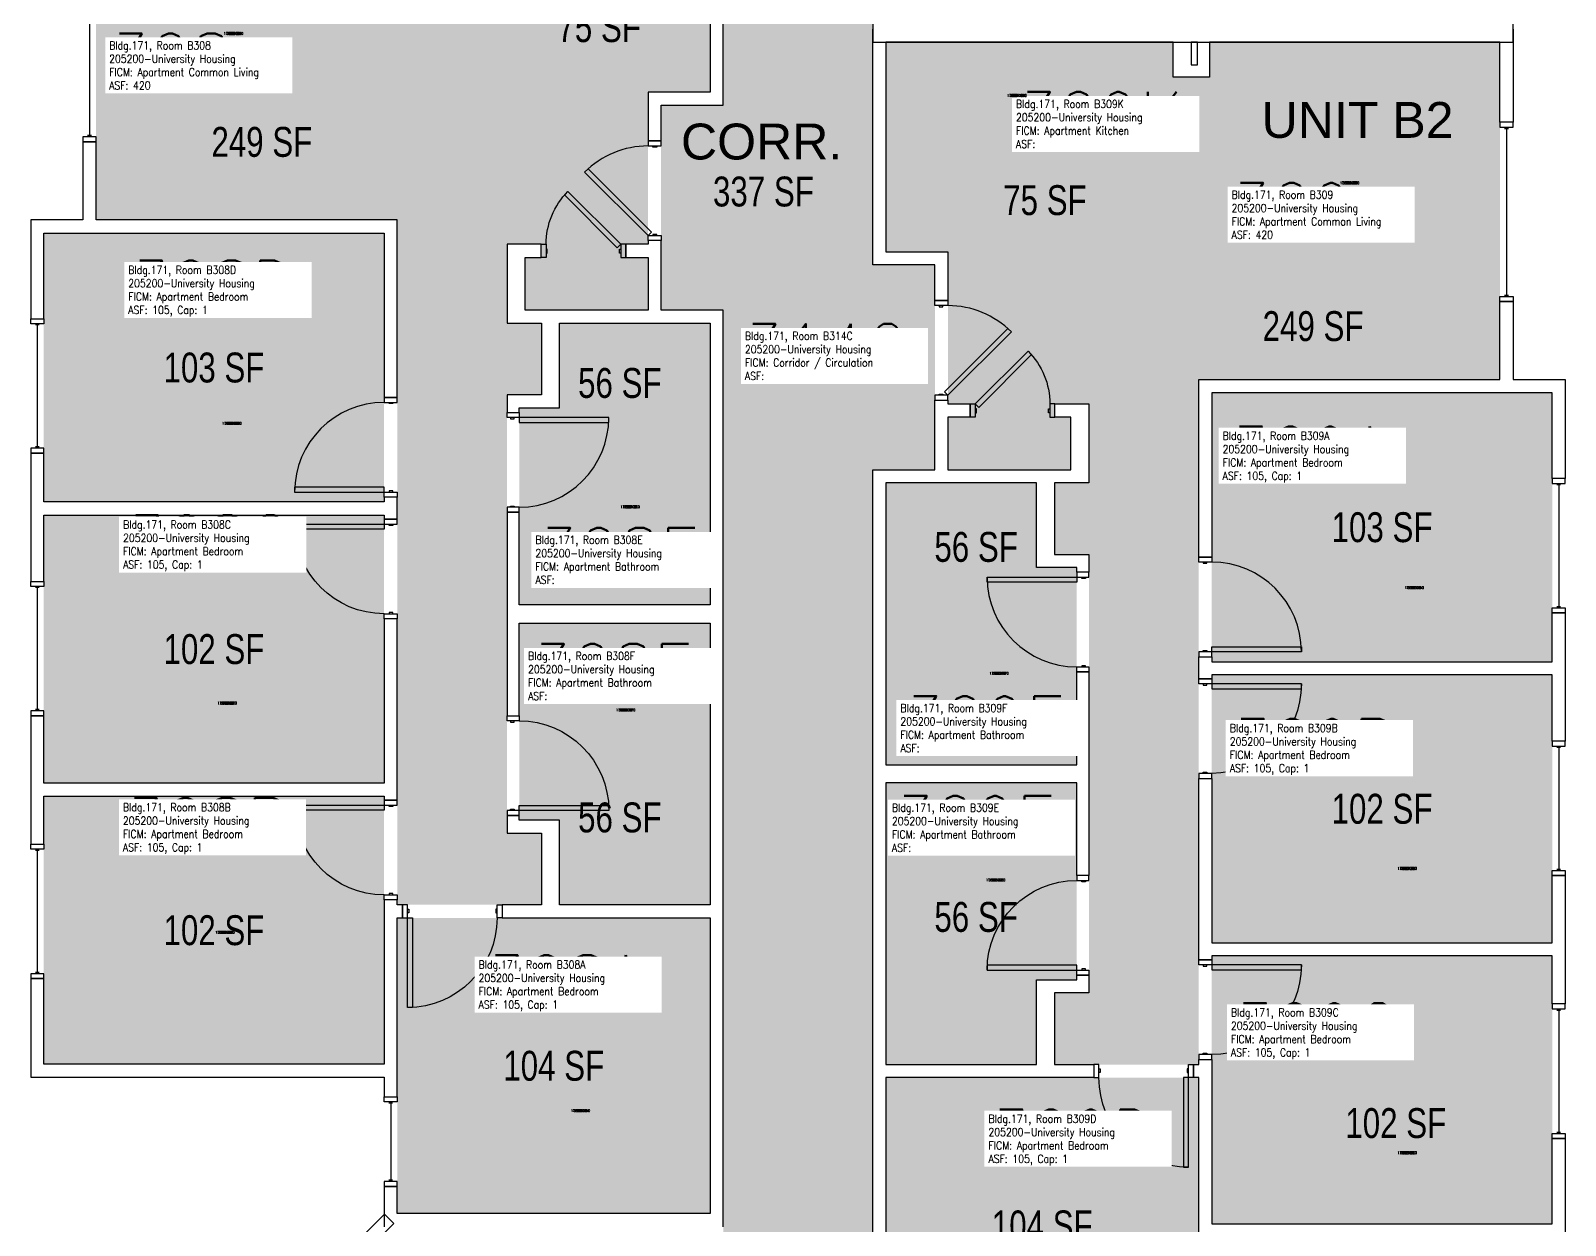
# Model space of a CAD drawing. Header units: inches. Extents: x -98 to 2219, y 102 to 2358.
# Drawn here: x 1596 to 2212, y 1338 to 1817 of the extents above; entities that cross this region are included whole.
import ezdxf
from ezdxf.enums import TextEntityAlignment as Align

# ---------------------------------------------------------------- set-up
doc = ezdxf.new("R2010")
doc.units = ezdxf.units.IN
doc.header["$LTSCALE"] = 128
doc.header["$MEASUREMENT"] = 0
for name, color, linetype in [('A-Area-Iden', 1, 'Continuous'), ('A-Door', 2, 'Continuous'), ('A-Glaz', 1, 'Continuous'), ('A-IDEN-RNUM', 7, 'Continuous'), ('A-IDEN-SNUM', 4, 'Continuous'), ('A-IDEN-VNUM', 4, 'Continuous'), ('A-Wall', 5, 'Continuous'), ('AREA-TEXT', 3, 'Continuous'), ('Rooms-Category-Color', 7, 'Continuous'), ('Rooms-College-Color', 7, 'Continuous'), ('Rooms-Department-Color', 7, 'Continuous'), ('Rooms-Division-Color', 7, 'Continuous'), ('Rooms-Information', 7, 'Continuous')]:
    doc.layers.add(name, color=color, linetype=linetype)
doc.styles.add('AREA', font='arial.ttf', dxfattribs={"width": 0.75, "height": 12})
doc.styles.add('ROOMSNUMBER', font='txt.shx', dxfattribs={"height": 0.03})
doc.styles.add('ROOMVNUMBER', font='simplex.shx', dxfattribs={"width": 0.85})
doc.styles.get("Standard").update_dxf_attribs({"font": 'arial.ttf'})

msp = doc.modelspace()

# ---------------------------------------------------------------- hatches: boundary and pattern name
h = msp.add_hatch()
h.set_pattern_fill('ANSI31', color=256, angle=90, style=0)
h.set_pattern_definition([(135, (1222.829, 1277.82816), (-0.088388348, -0.088388348), [])])
h.paths.add_polyline_path([(1806.78, 1609.3), (1806.78, 1668.03), (1815.99, 1668.03), (1815.99, 1609.3)], flags=9)
h = msp.add_hatch()
h.set_pattern_fill('ANSI31', color=256, style=0)
h.set_pattern_definition([(45, (2585.01571, 1213.70845), (0.088388348, -0.088388348), [])])
h.paths.add_polyline_path([(2001.07, 1545.18), (2001.07, 1603.91), (1991.86, 1603.91), (1991.86, 1545.18)], flags=9)
at = {"layer": 'Rooms-Category-Color', "true_color": 0xadadad}
msp.add_hatch(color=253, dxfattribs=at).paths.add_polyline_path([(1933.92, 1907.33), (1873.92, 1907.33), (1873.92, 1787.42), (1848.92, 1787.42), (1848.92, 1705.09), (1873.92, 1705.09), (1873.92, 1171.68), (1958.51, 1171.41), (1933.92, 1196), (1933.92, 1640.97), (1958.92, 1640.97), (1958.92, 1723.3), (1933.92, 1723.3)])
at = {"layer": 'Rooms-Category-Color', "true_color": 0x728ef3}
for points in [[(1738.55, 1876.81), (1738.55, 1792.67), (1843.67, 1792.67), (1843.67, 1731.54), (1834.72, 1731.54), (1834.72, 1726.29), (1843.67, 1726.29), (1843.67, 1705.09), (1794.3, 1705.09), (1794.3, 1726.29), (1800.72, 1726.29), (1800.72, 1731.54), (1787.05, 1731.54), (1787.05, 1699.84), (1800.92, 1699.84), (1800.92, 1671.09), (1787.05, 1671.09), (1787.05, 1495.06), (1800.92, 1495.06), (1800.92, 1466.31), (1742.92, 1466.31), (1742.92, 1741.31), (1621.92, 1741.31), (1621.92, 1876.81)], [(1868.67, 1792.67), (1738.55, 1792.67), (1738.55, 1862.81), (1753.17, 1862.81), (1753.17, 1876.81), (1868.67, 1876.81)], [(1939.17, 1728.55), (2069.3, 1728.55), (2069.3, 1798.69), (2054.67, 1798.69), (2054.67, 1812.69), (1939.17, 1812.69)], [(2069.3, 1812.69), (2069.3, 1728.55), (1964.17, 1728.55), (1964.17, 1667.42), (1973.12, 1667.42), (1973.12, 1662.17), (1964.17, 1662.17), (1964.17, 1640.97), (2013.55, 1640.97), (2013.55, 1662.17), (2007.12, 1662.17), (2007.12, 1667.42), (2020.8, 1667.42), (2020.8, 1635.72), (2006.92, 1635.72), (2006.92, 1606.97), (2020.8, 1606.97), (2020.8, 1430.94), (2006.92, 1430.94), (2006.92, 1402.19), (2064.92, 1402.19), (2064.92, 1677.19), (2185.92, 1677.19), (2185.92, 1812.69)], [(1600.92, 1736.06), (1600.92, 1628.06), (1737.67, 1628.06), (1737.67, 1736.06)], [(1868.67, 1586.7), (1791.92, 1586.7), (1791.92, 1665.84), (1808.17, 1665.84), (1808.17, 1699.84), (1868.67, 1699.84)], [(2206.92, 1671.94), (2206.92, 1563.94), (2070.17, 1563.94), (2070.17, 1671.94)], [(1939.17, 1522.58), (2015.92, 1522.58), (2015.92, 1601.72), (1999.67, 1601.72), (1999.67, 1635.72), (1939.17, 1635.72)], [(1600.92, 1515.18), (1737.67, 1515.18), (1737.67, 1622.81), (1600.92, 1622.81)], [(1868.67, 1466.31), (1808.17, 1466.31), (1808.17, 1500.31), (1791.92, 1500.31), (1791.92, 1579.45), (1868.67, 1579.45)], [(2206.92, 1451.07), (2070.17, 1451.07), (2070.17, 1558.69), (2206.92, 1558.69)], [(1939.17, 1402.19), (1999.67, 1402.19), (1999.67, 1436.19), (2015.92, 1436.19), (2015.92, 1515.33), (1939.17, 1515.33)], [(1737.67, 1402.31), (1600.92, 1402.31), (1600.92, 1509.93), (1737.67, 1509.93)], [(1868.67, 1342.31), (1742.92, 1342.31), (1742.92, 1461.06), (1868.67, 1461.06)], [(2070.17, 1338.19), (2206.92, 1338.19), (2206.92, 1445.82), (2070.17, 1445.82)], [(1939.17, 1278.19), (2064.92, 1278.19), (2064.92, 1396.94), (1939.17, 1396.94)]]:
    msp.add_hatch(color=171, dxfattribs=at).paths.add_polyline_path(points)
at = {"layer": 'Rooms-College-Color', "true_color": 0xadadad}
for points in [[(1933.92, 1907.33), (1873.92, 1907.33), (1873.92, 1787.42), (1848.92, 1787.42), (1848.92, 1705.09), (1873.92, 1705.09), (1873.92, 1171.68), (1958.51, 1171.41), (1933.92, 1196), (1933.92, 1640.97), (1958.92, 1640.97), (1958.92, 1723.3), (1933.92, 1723.3)], [(1738.55, 1876.81), (1738.55, 1792.67), (1843.67, 1792.67), (1843.67, 1731.54), (1834.72, 1731.54), (1834.72, 1726.29), (1843.67, 1726.29), (1843.67, 1705.09), (1794.3, 1705.09), (1794.3, 1726.29), (1800.72, 1726.29), (1800.72, 1731.54), (1787.05, 1731.54), (1787.05, 1699.84), (1800.92, 1699.84), (1800.92, 1671.09), (1787.05, 1671.09), (1787.05, 1495.06), (1800.92, 1495.06), (1800.92, 1466.31), (1742.92, 1466.31), (1742.92, 1741.31), (1621.92, 1741.31), (1621.92, 1876.81)], [(1868.67, 1792.67), (1738.55, 1792.67), (1738.55, 1862.81), (1753.17, 1862.81), (1753.17, 1876.81), (1868.67, 1876.81)], [(1939.17, 1728.55), (2069.3, 1728.55), (2069.3, 1798.69), (2054.67, 1798.69), (2054.67, 1812.69), (1939.17, 1812.69)], [(2069.3, 1812.69), (2069.3, 1728.55), (1964.17, 1728.55), (1964.17, 1667.42), (1973.12, 1667.42), (1973.12, 1662.17), (1964.17, 1662.17), (1964.17, 1640.97), (2013.55, 1640.97), (2013.55, 1662.17), (2007.12, 1662.17), (2007.12, 1667.42), (2020.8, 1667.42), (2020.8, 1635.72), (2006.92, 1635.72), (2006.92, 1606.97), (2020.8, 1606.97), (2020.8, 1430.94), (2006.92, 1430.94), (2006.92, 1402.19), (2064.92, 1402.19), (2064.92, 1677.19), (2185.92, 1677.19), (2185.92, 1812.69)], [(1600.92, 1736.06), (1600.92, 1628.06), (1737.67, 1628.06), (1737.67, 1736.06)], [(1868.67, 1586.7), (1791.92, 1586.7), (1791.92, 1665.84), (1808.17, 1665.84), (1808.17, 1699.84), (1868.67, 1699.84)], [(2206.92, 1671.94), (2206.92, 1563.94), (2070.17, 1563.94), (2070.17, 1671.94)], [(1939.17, 1522.58), (2015.92, 1522.58), (2015.92, 1601.72), (1999.67, 1601.72), (1999.67, 1635.72), (1939.17, 1635.72)], [(1600.92, 1515.18), (1737.67, 1515.18), (1737.67, 1622.81), (1600.92, 1622.81)], [(1868.67, 1466.31), (1808.17, 1466.31), (1808.17, 1500.31), (1791.92, 1500.31), (1791.92, 1579.45), (1868.67, 1579.45)], [(2206.92, 1451.07), (2070.17, 1451.07), (2070.17, 1558.69), (2206.92, 1558.69)], [(1939.17, 1402.19), (1999.67, 1402.19), (1999.67, 1436.19), (2015.92, 1436.19), (2015.92, 1515.33), (1939.17, 1515.33)], [(1737.67, 1402.31), (1600.92, 1402.31), (1600.92, 1509.93), (1737.67, 1509.93)], [(1868.67, 1342.31), (1742.92, 1342.31), (1742.92, 1461.06), (1868.67, 1461.06)], [(2070.17, 1338.19), (2206.92, 1338.19), (2206.92, 1445.82), (2070.17, 1445.82)], [(1939.17, 1278.19), (2064.92, 1278.19), (2064.92, 1396.94), (1939.17, 1396.94)]]:
    msp.add_hatch(color=253, dxfattribs=at).paths.add_polyline_path(points)
at = {"layer": 'Rooms-Department-Color', "true_color": 0xacacac}
msp.add_hatch(color=253, dxfattribs=at).paths.add_polyline_path([(1933.92, 1907.33), (1873.92, 1907.33), (1873.92, 1787.42), (1848.92, 1787.42), (1848.92, 1705.09), (1873.92, 1705.09), (1873.92, 1171.68), (1958.51, 1171.41), (1933.92, 1196), (1933.92, 1640.97), (1958.92, 1640.97), (1958.92, 1723.3), (1933.92, 1723.3)])
at = {"layer": 'Rooms-Department-Color', "true_color": 0x604aed}
for points in [[(1738.55, 1876.81), (1738.55, 1792.67), (1843.67, 1792.67), (1843.67, 1731.54), (1834.72, 1731.54), (1834.72, 1726.29), (1843.67, 1726.29), (1843.67, 1705.09), (1794.3, 1705.09), (1794.3, 1726.29), (1800.72, 1726.29), (1800.72, 1731.54), (1787.05, 1731.54), (1787.05, 1699.84), (1800.92, 1699.84), (1800.92, 1671.09), (1787.05, 1671.09), (1787.05, 1495.06), (1800.92, 1495.06), (1800.92, 1466.31), (1742.92, 1466.31), (1742.92, 1741.31), (1621.92, 1741.31), (1621.92, 1876.81)], [(1868.67, 1792.67), (1738.55, 1792.67), (1738.55, 1862.81), (1753.17, 1862.81), (1753.17, 1876.81), (1868.67, 1876.81)], [(1939.17, 1728.55), (2069.3, 1728.55), (2069.3, 1798.69), (2054.67, 1798.69), (2054.67, 1812.69), (1939.17, 1812.69)], [(2069.3, 1812.69), (2069.3, 1728.55), (1964.17, 1728.55), (1964.17, 1667.42), (1973.12, 1667.42), (1973.12, 1662.17), (1964.17, 1662.17), (1964.17, 1640.97), (2013.55, 1640.97), (2013.55, 1662.17), (2007.12, 1662.17), (2007.12, 1667.42), (2020.8, 1667.42), (2020.8, 1635.72), (2006.92, 1635.72), (2006.92, 1606.97), (2020.8, 1606.97), (2020.8, 1430.94), (2006.92, 1430.94), (2006.92, 1402.19), (2064.92, 1402.19), (2064.92, 1677.19), (2185.92, 1677.19), (2185.92, 1812.69)], [(1600.92, 1736.06), (1600.92, 1628.06), (1737.67, 1628.06), (1737.67, 1736.06)], [(1868.67, 1586.7), (1791.92, 1586.7), (1791.92, 1665.84), (1808.17, 1665.84), (1808.17, 1699.84), (1868.67, 1699.84)], [(2206.92, 1671.94), (2206.92, 1563.94), (2070.17, 1563.94), (2070.17, 1671.94)], [(1939.17, 1522.58), (2015.92, 1522.58), (2015.92, 1601.72), (1999.67, 1601.72), (1999.67, 1635.72), (1939.17, 1635.72)], [(1600.92, 1515.18), (1737.67, 1515.18), (1737.67, 1622.81), (1600.92, 1622.81)], [(1868.67, 1466.31), (1808.17, 1466.31), (1808.17, 1500.31), (1791.92, 1500.31), (1791.92, 1579.45), (1868.67, 1579.45)], [(2206.92, 1451.07), (2070.17, 1451.07), (2070.17, 1558.69), (2206.92, 1558.69)], [(1939.17, 1402.19), (1999.67, 1402.19), (1999.67, 1436.19), (2015.92, 1436.19), (2015.92, 1515.33), (1939.17, 1515.33)], [(1737.67, 1402.31), (1600.92, 1402.31), (1600.92, 1509.93), (1737.67, 1509.93)], [(1868.67, 1342.31), (1742.92, 1342.31), (1742.92, 1461.06), (1868.67, 1461.06)], [(2070.17, 1338.19), (2206.92, 1338.19), (2206.92, 1445.82), (2070.17, 1445.82)], [(1939.17, 1278.19), (2064.92, 1278.19), (2064.92, 1396.94), (1939.17, 1396.94)]]:
    msp.add_hatch(color=173, dxfattribs=at).paths.add_polyline_path(points)
at = {"layer": 'Rooms-Division-Color', "true_color": 0xadadad}
msp.add_hatch(color=253, dxfattribs=at).paths.add_polyline_path([(1933.92, 1907.33), (1873.92, 1907.33), (1873.92, 1787.42), (1848.92, 1787.42), (1848.92, 1705.09), (1873.92, 1705.09), (1873.92, 1171.68), (1958.51, 1171.41), (1933.92, 1196), (1933.92, 1640.97), (1958.92, 1640.97), (1958.92, 1723.3), (1933.92, 1723.3)])
at = {"layer": 'Rooms-Division-Color', "true_color": 0x604aed}
for points in [[(1738.55, 1876.81), (1738.55, 1792.67), (1843.67, 1792.67), (1843.67, 1731.54), (1834.72, 1731.54), (1834.72, 1726.29), (1843.67, 1726.29), (1843.67, 1705.09), (1794.3, 1705.09), (1794.3, 1726.29), (1800.72, 1726.29), (1800.72, 1731.54), (1787.05, 1731.54), (1787.05, 1699.84), (1800.92, 1699.84), (1800.92, 1671.09), (1787.05, 1671.09), (1787.05, 1495.06), (1800.92, 1495.06), (1800.92, 1466.31), (1742.92, 1466.31), (1742.92, 1741.31), (1621.92, 1741.31), (1621.92, 1876.81)], [(1868.67, 1792.67), (1738.55, 1792.67), (1738.55, 1862.81), (1753.17, 1862.81), (1753.17, 1876.81), (1868.67, 1876.81)], [(1939.17, 1728.55), (2069.3, 1728.55), (2069.3, 1798.69), (2054.67, 1798.69), (2054.67, 1812.69), (1939.17, 1812.69)], [(2069.3, 1812.69), (2069.3, 1728.55), (1964.17, 1728.55), (1964.17, 1667.42), (1973.12, 1667.42), (1973.12, 1662.17), (1964.17, 1662.17), (1964.17, 1640.97), (2013.55, 1640.97), (2013.55, 1662.17), (2007.12, 1662.17), (2007.12, 1667.42), (2020.8, 1667.42), (2020.8, 1635.72), (2006.92, 1635.72), (2006.92, 1606.97), (2020.8, 1606.97), (2020.8, 1430.94), (2006.92, 1430.94), (2006.92, 1402.19), (2064.92, 1402.19), (2064.92, 1677.19), (2185.92, 1677.19), (2185.92, 1812.69)], [(1600.92, 1736.06), (1600.92, 1628.06), (1737.67, 1628.06), (1737.67, 1736.06)], [(1868.67, 1586.7), (1791.92, 1586.7), (1791.92, 1665.84), (1808.17, 1665.84), (1808.17, 1699.84), (1868.67, 1699.84)], [(2206.92, 1671.94), (2206.92, 1563.94), (2070.17, 1563.94), (2070.17, 1671.94)], [(1939.17, 1522.58), (2015.92, 1522.58), (2015.92, 1601.72), (1999.67, 1601.72), (1999.67, 1635.72), (1939.17, 1635.72)], [(1600.92, 1515.18), (1737.67, 1515.18), (1737.67, 1622.81), (1600.92, 1622.81)], [(1868.67, 1466.31), (1808.17, 1466.31), (1808.17, 1500.31), (1791.92, 1500.31), (1791.92, 1579.45), (1868.67, 1579.45)], [(2206.92, 1451.07), (2070.17, 1451.07), (2070.17, 1558.69), (2206.92, 1558.69)], [(1939.17, 1402.19), (1999.67, 1402.19), (1999.67, 1436.19), (2015.92, 1436.19), (2015.92, 1515.33), (1939.17, 1515.33)], [(1737.67, 1402.31), (1600.92, 1402.31), (1600.92, 1509.93), (1737.67, 1509.93)], [(1868.67, 1342.31), (1742.92, 1342.31), (1742.92, 1461.06), (1868.67, 1461.06)], [(2070.17, 1338.19), (2206.92, 1338.19), (2206.92, 1445.82), (2070.17, 1445.82)], [(1939.17, 1278.19), (2064.92, 1278.19), (2064.92, 1396.94), (1939.17, 1396.94)]]:
    msp.add_hatch(color=173, dxfattribs=at).paths.add_polyline_path(points)

# ---------------------------------------------------------------- linework, layer by layer
at = {"layer": 'A-Door'}
for points in [[(1848.92, 1771.03), (1848.92, 1773.03), (1843.67, 1773.03), (1843.67, 1771.03)], [(1847.17, 1771.03), (1847.17, 1770.53), (1845.67, 1770.53), (1845.67, 1771.03)], [(1843.67, 1735.03), (1845.09, 1736.44), (1819.63, 1761.9), (1818.22, 1760.48)], [(1832.72, 1731.54), (1831.31, 1730.13), (1810.09, 1751.34), (1811.51, 1752.75)], [(1848.92, 1735.03), (1848.92, 1733.03), (1843.67, 1733.03), (1843.67, 1735.03)], [(1847.17, 1735.03), (1847.17, 1735.53), (1845.67, 1735.53), (1845.67, 1735.03)], [(1802.72, 1726.29), (1800.72, 1726.29), (1800.72, 1731.54), (1802.72, 1731.54)], [(1802.72, 1728.04), (1803.22, 1728.04), (1803.22, 1729.54), (1802.72, 1729.54)], [(1832.72, 1728.04), (1832.22, 1728.04), (1832.22, 1729.54), (1832.72, 1729.54)], [(1832.72, 1726.29), (1834.72, 1726.29), (1834.72, 1731.54), (1832.72, 1731.54)], [(1958.92, 1706.91), (1958.92, 1708.91), (1964.17, 1708.91), (1964.17, 1706.91)], [(1960.67, 1706.91), (1960.67, 1706.41), (1962.17, 1706.41), (1962.17, 1706.91)], [(1964.17, 1670.91), (1962.76, 1672.32), (1988.21, 1697.78), (1989.63, 1696.37)], [(1975.12, 1667.42), (1976.54, 1666.01), (1997.75, 1687.22), (1996.34, 1688.64)], [(1958.92, 1670.91), (1958.92, 1668.91), (1964.17, 1668.91), (1964.17, 1670.91)], [(1960.67, 1670.91), (1960.67, 1671.41), (1962.17, 1671.41), (1962.17, 1670.91)], [(1742.92, 1668.06), (1742.92, 1670.06), (1737.67, 1670.06), (1737.67, 1668.06)], [(1741.17, 1668.06), (1741.17, 1667.56), (1739.67, 1667.56), (1739.67, 1668.06)], [(1975.12, 1662.17), (1973.12, 1662.17), (1973.12, 1667.42), (1975.12, 1667.42)], [(1975.12, 1663.92), (1975.62, 1663.92), (1975.62, 1665.42), (1975.12, 1665.42)], [(2005.12, 1663.92), (2004.62, 1663.92), (2004.62, 1665.42), (2005.12, 1665.42)], [(2005.12, 1662.17), (2007.12, 1662.17), (2007.12, 1667.42), (2005.12, 1667.42)], [(1787.05, 1661.95), (1787.05, 1663.95), (1791.92, 1663.95), (1791.92, 1661.95)], [(1788.42, 1661.95), (1788.42, 1661.45), (1789.92, 1661.45), (1789.92, 1661.95)], [(1791.92, 1661.95), (1791.92, 1659.95), (1827.92, 1659.95), (1827.92, 1661.95)], [(1737.67, 1632.06), (1737.67, 1634.06), (1701.67, 1634.06), (1701.67, 1632.06)], [(1742.92, 1632.06), (1742.92, 1630.06), (1737.67, 1630.06), (1737.67, 1632.06)], [(1741.17, 1632.06), (1741.17, 1632.56), (1739.67, 1632.56), (1739.67, 1632.06)], [(1787.05, 1625.95), (1787.05, 1623.95), (1791.92, 1623.95), (1791.92, 1625.95)], [(1788.42, 1625.95), (1788.42, 1626.45), (1789.92, 1626.45), (1789.92, 1625.95)], [(1737.67, 1619.18), (1737.67, 1617.18), (1701.67, 1617.18), (1701.67, 1619.18)], [(1742.92, 1619.18), (1742.92, 1621.18), (1737.67, 1621.18), (1737.67, 1619.18)], [(1741.17, 1619.18), (1741.17, 1618.68), (1739.67, 1618.68), (1739.67, 1619.18)], [(2064.92, 1603.94), (2064.92, 1605.94), (2070.17, 1605.94), (2070.17, 1603.94)], [(2066.67, 1603.94), (2066.67, 1603.44), (2068.17, 1603.44), (2068.17, 1603.94)], [(2015.92, 1597.83), (2015.92, 1595.83), (1979.92, 1595.83), (1979.92, 1597.83)], [(2020.8, 1597.83), (2020.8, 1599.83), (2015.92, 1599.83), (2015.92, 1597.83)], [(2019.42, 1597.83), (2019.42, 1597.33), (2017.92, 1597.33), (2017.92, 1597.83)], [(1742.92, 1583.18), (1742.92, 1581.18), (1737.67, 1581.18), (1737.67, 1583.18)], [(1741.17, 1583.18), (1741.17, 1583.68), (1739.67, 1583.68), (1739.67, 1583.18)], [(2064.92, 1567.94), (2064.92, 1565.94), (2070.17, 1565.94), (2070.17, 1567.94)], [(2066.67, 1567.94), (2066.67, 1568.44), (2068.17, 1568.44), (2068.17, 1567.94)], [(2070.17, 1567.94), (2070.17, 1569.94), (2106.17, 1569.94), (2106.17, 1567.94)], [(2020.8, 1561.83), (2020.8, 1559.83), (2015.92, 1559.83), (2015.92, 1561.83)], [(2019.42, 1561.83), (2019.42, 1562.33), (2017.92, 1562.33), (2017.92, 1561.83)], [(2064.92, 1555.07), (2064.92, 1557.07), (2070.17, 1557.07), (2070.17, 1555.07)], [(2066.67, 1555.07), (2066.67, 1554.57), (2068.17, 1554.57), (2068.17, 1555.07)], [(2070.17, 1555.07), (2070.17, 1553.07), (2106.17, 1553.07), (2106.17, 1555.07)], [(1787.05, 1540.2), (1787.05, 1542.2), (1791.92, 1542.2), (1791.92, 1540.2)], [(1788.42, 1540.2), (1788.42, 1539.7), (1789.92, 1539.7), (1789.92, 1540.2)], [(2064.92, 1519.07), (2064.92, 1517.07), (2070.17, 1517.07), (2070.17, 1519.07)], [(2066.67, 1519.07), (2066.67, 1519.57), (2068.17, 1519.57), (2068.17, 1519.07)], [(1737.67, 1506.31), (1737.67, 1504.31), (1701.67, 1504.31), (1701.67, 1506.31)], [(1742.92, 1506.31), (1742.92, 1508.31), (1737.67, 1508.31), (1737.67, 1506.31)], [(1741.17, 1506.31), (1741.17, 1505.81), (1739.67, 1505.81), (1739.67, 1506.31)], [(1788.42, 1504.2), (1788.42, 1504.7), (1789.92, 1504.7), (1789.92, 1504.2)], [(1791.92, 1504.2), (1791.92, 1506.2), (1827.92, 1506.2), (1827.92, 1504.2)], [(1787.05, 1504.2), (1787.05, 1502.2), (1791.92, 1502.2), (1791.92, 1504.2)], [(2020.8, 1476.08), (2020.8, 1478.08), (2015.92, 1478.08), (2015.92, 1476.08)], [(2019.42, 1476.08), (2019.42, 1475.58), (2017.92, 1475.58), (2017.92, 1476.08)], [(1742.92, 1470.31), (1742.92, 1468.31), (1737.67, 1468.31), (1737.67, 1470.31)], [(1741.17, 1470.31), (1741.17, 1470.81), (1739.67, 1470.81), (1739.67, 1470.31)], [(1747.05, 1466.31), (1745.05, 1466.31), (1745.05, 1461.06), (1747.05, 1461.06)], [(1747.05, 1464.56), (1747.55, 1464.56), (1747.55, 1463.06), (1747.05, 1463.06)], [(1783.05, 1464.56), (1782.55, 1464.56), (1782.55, 1463.06), (1783.05, 1463.06)], [(1783.05, 1466.31), (1785.05, 1466.31), (1785.05, 1461.06), (1783.05, 1461.06)], [(1747.05, 1461.06), (1749.05, 1461.06), (1749.05, 1425.06), (1747.05, 1425.06)], [(2064.92, 1442.19), (2064.92, 1444.19), (2070.17, 1444.19), (2070.17, 1442.19)], [(2015.92, 1440.08), (2015.92, 1442.08), (1979.92, 1442.08), (1979.92, 1440.08)], [(2020.8, 1440.08), (2020.8, 1438.08), (2015.92, 1438.08), (2015.92, 1440.08)], [(2019.42, 1440.08), (2019.42, 1440.58), (2017.92, 1440.58), (2017.92, 1440.08)], [(2066.67, 1442.19), (2066.67, 1441.69), (2068.17, 1441.69), (2068.17, 1442.19)], [(2070.17, 1442.19), (2070.17, 1440.19), (2106.17, 1440.19), (2106.17, 1442.19)], [(2064.92, 1406.19), (2064.92, 1404.19), (2070.17, 1404.19), (2070.17, 1406.19)], [(2066.67, 1406.19), (2066.67, 1406.69), (2068.17, 1406.69), (2068.17, 1406.19)], [(2024.8, 1402.19), (2022.8, 1402.19), (2022.8, 1396.94), (2024.8, 1396.94)], [(2024.8, 1400.44), (2025.3, 1400.44), (2025.3, 1398.94), (2024.8, 1398.94)], [(2060.8, 1400.44), (2060.3, 1400.44), (2060.3, 1398.94), (2060.8, 1398.94)], [(2060.8, 1402.19), (2062.8, 1402.19), (2062.8, 1396.94), (2060.8, 1396.94)], [(2060.8, 1396.94), (2058.8, 1396.94), (2058.8, 1360.94), (2060.8, 1360.94)]]:
    msp.add_lwpolyline(points, close=True, dxfattribs=at)
for centre, start, end in [((1843.67, 1735.03), 90, 135), ((1964.17, 1670.91), 45, 90), ((1737.67, 1632.06), 90, 180), ((1791.92, 1661.95), 270, 0), ((2070.17, 1567.94), 0, 90), ((2015.92, 1597.83), 180, 270)]:
    msp.add_arc(centre, 36, start, end, dxfattribs=at)
at = {"layer": 'A-Door', "extrusion": (0, 0, -1)}
for centre, radius, start, end in [((-1832.72, 1731.54), 30, 0, 45), ((-1975.12, 1667.42), 30, 135, 180), ((-1737.67, 1619.18), 36, 270, 0), ((-2070.17, 1555.07), 36, 180, 270), ((-1791.92, 1504.2), 36, 90, 180), ((-1737.67, 1506.31), 36, 270, 0), ((-2015.92, 1440.08), 36, 0, 90), ((-1747.05, 1461.06), 36, 180, 270), ((-2070.17, 1442.19), 36, 180, 270), ((-2060.8, 1396.94), 36, 270, 0)]:
    msp.add_arc(centre, radius, start, end, dxfattribs=at)
at = {"layer": 'A-Glaz'}
for p, q in [((1619.3, 1842.19), (1619.3, 1775.19)), ((2187.8, 1778.07), (2189.3, 1778.07)), ((2188.55, 1778.07), (2188.55, 1711.07)), ((1620.05, 1775.19), (1618.55, 1775.19)), ((2187.8, 1711.07), (2189.3, 1711.07)), ((1599.05, 1699.15), (1597.55, 1699.15)), ((1598.3, 1699.15), (1598.3, 1650.15)), ((1599.05, 1650.15), (1597.55, 1650.15)), ((2208.8, 1635.04), (2210.3, 1635.04)), ((2209.55, 1635.04), (2209.55, 1586.04)), ((1599.05, 1593.68), (1597.55, 1593.68)), ((1598.3, 1593.68), (1598.3, 1544.68)), ((2208.8, 1586.04), (2210.3, 1586.04)), ((1599.05, 1544.68), (1597.55, 1544.68)), ((2208.8, 1529.57), (2210.3, 1529.57)), ((2209.55, 1529.57), (2209.55, 1480.57)), ((1599.05, 1488.16), (1597.55, 1488.16)), ((1598.3, 1488.16), (1598.3, 1439.16)), ((2208.8, 1480.57), (2210.3, 1480.57)), ((1599.05, 1439.16), (1597.55, 1439.16)), ((2208.8, 1424.04), (2210.3, 1424.04)), ((2209.55, 1424.04), (2209.55, 1375.04)), ((1741.05, 1386.69), (1739.55, 1386.69)), ((1740.3, 1386.69), (1740.3, 1355.69)), ((2208.8, 1375.04), (2210.3, 1375.04)), ((1741.05, 1355.69), (1739.55, 1355.69))]:
    msp.add_line(p, q, dxfattribs=at)
for points in [[(2191.17, 1778.57), (2191.17, 1780.57), (2185.92, 1780.57), (2185.92, 1778.57)], [(1616.67, 1774.69), (1616.67, 1772.69), (1621.92, 1772.69), (1621.92, 1774.69)], [(2191.17, 1710.57), (2191.17, 1708.57), (2185.92, 1708.57), (2185.92, 1710.57)], [(1595.67, 1699.65), (1595.67, 1701.65), (1600.92, 1701.65), (1600.92, 1699.65)], [(1595.67, 1649.65), (1595.67, 1647.65), (1600.92, 1647.65), (1600.92, 1649.65)], [(2212.17, 1635.54), (2212.17, 1637.54), (2206.92, 1637.54), (2206.92, 1635.54)], [(1595.67, 1594.18), (1595.67, 1596.18), (1600.92, 1596.18), (1600.92, 1594.18)], [(2212.17, 1585.54), (2212.17, 1583.54), (2206.92, 1583.54), (2206.92, 1585.54)], [(1595.67, 1544.18), (1595.67, 1542.18), (1600.92, 1542.18), (1600.92, 1544.18)], [(2212.17, 1530.07), (2212.17, 1532.07), (2206.92, 1532.07), (2206.92, 1530.07)], [(1595.67, 1488.66), (1595.67, 1490.66), (1600.92, 1490.66), (1600.92, 1488.66)], [(2212.17, 1480.07), (2212.17, 1478.07), (2206.92, 1478.07), (2206.92, 1480.07)], [(1595.67, 1438.66), (1595.67, 1436.66), (1600.92, 1436.66), (1600.92, 1438.66)], [(2212.17, 1424.54), (2212.17, 1426.54), (2206.92, 1426.54), (2206.92, 1424.54)], [(1737.67, 1387.19), (1737.67, 1389.19), (1742.92, 1389.19), (1742.92, 1387.19)], [(2212.17, 1374.54), (2212.17, 1372.54), (2206.92, 1372.54), (2206.92, 1374.54)], [(1737.67, 1355.19), (1737.67, 1353.19), (1742.92, 1353.19), (1742.92, 1355.19)]]:
    msp.add_lwpolyline(points, close=True, dxfattribs=at)
at = {"layer": 'A-Wall'}
for p, q in [((1933.92, 1907.33), (1933.92, 1812.69)), ((1873.92, 1787.42), (1873.92, 1882.06)), ((1868.67, 1876.81), (1868.67, 1792.67)), ((2191.17, 1812.69), (2191.17, 1850.06)), ((1933.92, 1723.3), (1933.92, 1817.94)), ((1933.92, 1812.69), (2191.17, 1812.69)), ((1939.17, 1812.69), (1939.17, 1728.55)), ((2054.67, 1812.69), (1939.17, 1812.69)), ((2054.67, 1798.69), (2054.67, 1812.69)), ((2064.42, 1812.69), (2061.92, 1812.69)), ((2061.92, 1812.69), (2061.92, 1803.57)), ((2064.42, 1803.57), (2064.42, 1812.69)), ((2185.92, 1812.69), (2069.3, 1812.69)), ((2069.3, 1812.69), (2069.3, 1798.69)), ((2185.92, 1780.57), (2185.92, 1812.69)), ((2191.17, 1817.94), (2191.17, 1780.57)), ((2061.92, 1803.57), (2064.42, 1803.57)), ((2069.3, 1798.69), (2054.67, 1798.69)), ((1843.67, 1792.67), (1843.67, 1773.03)), ((1868.67, 1792.67), (1843.67, 1792.67)), ((1848.92, 1773.03), (1848.92, 1787.42)), ((1848.92, 1787.42), (1873.92, 1787.42)), ((2191.17, 1780.57), (2185.92, 1780.57)), ((1616.67, 1772.69), (1616.67, 1741.31)), ((1621.92, 1772.69), (1616.67, 1772.69)), ((1621.92, 1741.31), (1621.92, 1772.69)), ((1843.67, 1773.03), (1848.92, 1773.03)), ((1595.67, 1741.31), (1595.67, 1701.65)), ((1616.67, 1741.31), (1595.67, 1741.31)), ((1742.92, 1741.31), (1621.92, 1741.31)), ((1742.92, 1670.06), (1742.92, 1741.31)), ((1600.92, 1701.65), (1600.92, 1736.06)), ((1600.92, 1736.06), (1737.67, 1736.06)), ((1737.67, 1736.06), (1737.67, 1670.06)), ((1843.67, 1733.03), (1843.67, 1731.54)), ((1848.92, 1733.03), (1843.67, 1733.03)), ((1848.92, 1705.09), (1848.92, 1733.03)), ((1787.05, 1731.54), (1787.05, 1699.84)), ((1800.72, 1731.54), (1787.05, 1731.54)), ((1794.3, 1705.09), (1794.3, 1726.29)), ((1794.3, 1726.29), (1800.72, 1726.29)), ((1800.72, 1726.29), (1800.72, 1731.54)), ((1843.67, 1731.54), (1834.72, 1731.54)), ((1834.72, 1731.54), (1834.72, 1726.29)), ((1834.72, 1726.29), (1843.67, 1726.29)), ((1843.67, 1726.29), (1843.67, 1705.09)), ((1939.17, 1728.55), (1964.17, 1728.55)), ((1964.17, 1728.55), (1964.17, 1708.91)), ((1958.92, 1723.3), (1933.92, 1723.3)), ((1958.92, 1708.91), (1958.92, 1723.3)), ((1964.17, 1708.91), (1958.92, 1708.91)), ((2185.92, 1677.19), (2185.92, 1708.57)), ((2185.92, 1708.57), (2191.17, 1708.57)), ((2191.17, 1708.57), (2191.17, 1677.19)), ((1595.67, 1701.65), (1600.92, 1701.65)), ((1843.67, 1705.09), (1794.3, 1705.09)), ((1873.92, 1705.09), (1848.92, 1705.09)), ((1873.92, 1465.68), (1873.92, 1705.09)), ((1787.05, 1699.84), (1800.92, 1699.84)), ((1800.92, 1699.84), (1800.92, 1671.09)), ((1808.17, 1665.84), (1808.17, 1699.84)), ((1808.17, 1699.84), (1868.67, 1699.84)), ((1868.67, 1699.84), (1868.67, 1586.7)), ((2064.92, 1677.19), (2185.92, 1677.19)), ((2064.92, 1605.94), (2064.92, 1677.19)), ((2191.17, 1677.19), (2212.17, 1677.19)), ((2212.17, 1677.19), (2212.17, 1637.54)), ((1787.05, 1671.09), (1787.05, 1663.95)), ((1800.92, 1671.09), (1787.05, 1671.09)), ((2206.92, 1671.94), (2070.17, 1671.94)), ((2070.17, 1671.94), (2070.17, 1605.94)), ((2206.92, 1637.54), (2206.92, 1671.94)), ((1737.67, 1670.06), (1742.92, 1670.06)), ((1791.92, 1663.95), (1791.92, 1665.84)), ((1791.92, 1665.84), (1808.17, 1665.84)), ((1958.92, 1640.97), (1958.92, 1668.91)), ((1958.92, 1668.91), (1964.17, 1668.91)), ((1964.17, 1668.91), (1964.17, 1667.42)), ((1964.17, 1667.42), (1973.12, 1667.42)), ((1973.12, 1667.42), (1973.12, 1662.17)), ((2007.12, 1667.42), (2020.8, 1667.42)), ((2007.12, 1662.17), (2007.12, 1667.42)), ((2020.8, 1667.42), (2020.8, 1635.72)), ((1787.05, 1663.95), (1791.92, 1663.95)), ((1973.12, 1662.17), (1964.17, 1662.17)), ((1964.17, 1662.17), (1964.17, 1640.97)), ((2013.55, 1662.17), (2007.12, 1662.17)), ((2013.55, 1640.97), (2013.55, 1662.17)), ((1595.67, 1647.65), (1595.67, 1596.18)), ((1600.92, 1647.65), (1595.67, 1647.65)), ((1600.92, 1628.06), (1600.92, 1647.65)), ((1933.92, 1401.57), (1933.92, 1640.97)), ((1933.92, 1640.97), (1958.92, 1640.97)), ((1964.17, 1640.97), (2013.55, 1640.97)), ((1939.17, 1635.72), (1939.17, 1522.58)), ((1999.67, 1635.72), (1939.17, 1635.72)), ((1999.67, 1601.72), (1999.67, 1635.72)), ((2006.92, 1635.72), (2006.92, 1606.97)), ((2020.8, 1635.72), (2006.92, 1635.72)), ((2212.17, 1637.54), (2206.92, 1637.54)), ((1737.67, 1628.06), (1600.92, 1628.06)), ((1737.67, 1630.06), (1737.67, 1628.06)), ((1742.92, 1630.06), (1737.67, 1630.06)), ((1742.92, 1621.18), (1742.92, 1630.06)), ((1600.92, 1596.18), (1600.92, 1622.81)), ((1600.92, 1622.81), (1737.67, 1622.81)), ((1737.67, 1622.81), (1737.67, 1621.18)), ((1787.05, 1623.95), (1787.05, 1542.2)), ((1791.92, 1623.95), (1787.05, 1623.95)), ((1791.92, 1586.7), (1791.92, 1623.95)), ((1737.67, 1621.18), (1742.92, 1621.18)), ((2006.92, 1606.97), (2020.8, 1606.97)), ((2020.8, 1606.97), (2020.8, 1599.83)), ((2070.17, 1605.94), (2064.92, 1605.94)), ((2015.92, 1601.72), (1999.67, 1601.72)), ((2015.92, 1599.83), (2015.92, 1601.72)), ((2020.8, 1599.83), (2015.92, 1599.83)), ((1595.67, 1596.18), (1600.92, 1596.18)), ((1868.67, 1586.7), (1791.92, 1586.7)), ((1737.67, 1581.18), (1737.67, 1515.18)), ((1742.92, 1581.18), (1737.67, 1581.18)), ((1742.92, 1508.31), (1742.92, 1581.18)), ((1791.92, 1542.2), (1791.92, 1579.45)), ((1791.92, 1579.45), (1868.67, 1579.45)), ((1868.67, 1579.45), (1868.67, 1466.31)), ((2206.92, 1563.94), (2206.92, 1583.54)), ((2206.92, 1583.54), (2212.17, 1583.54)), ((2212.17, 1583.54), (2212.17, 1532.07)), ((2064.92, 1557.07), (2064.92, 1565.94)), ((2064.92, 1565.94), (2070.17, 1565.94)), ((2070.17, 1565.94), (2070.17, 1563.94)), ((2015.92, 1522.58), (2015.92, 1559.83)), ((2015.92, 1559.83), (2020.8, 1559.83)), ((2020.8, 1559.83), (2020.8, 1478.08)), ((2070.17, 1563.94), (2206.92, 1563.94)), ((2070.17, 1557.07), (2064.92, 1557.07)), ((2206.92, 1558.69), (2070.17, 1558.69)), ((2070.17, 1558.69), (2070.17, 1557.07)), ((2206.92, 1532.07), (2206.92, 1558.69)), ((1600.92, 1542.18), (1595.67, 1542.18)), ((1595.67, 1542.18), (1595.67, 1490.66)), ((1600.92, 1515.18), (1600.92, 1542.18)), ((1787.05, 1542.2), (1791.92, 1542.2)), ((2212.17, 1532.07), (2206.92, 1532.07)), ((1939.17, 1522.58), (2015.92, 1522.58)), ((2064.92, 1444.19), (2064.92, 1517.07)), ((2064.92, 1517.07), (2070.17, 1517.07)), ((2070.17, 1517.07), (2070.17, 1451.07)), ((1737.67, 1515.18), (1600.92, 1515.18)), ((2015.92, 1515.33), (1939.17, 1515.33)), ((1939.17, 1515.33), (1939.17, 1402.19)), ((2015.92, 1478.08), (2015.92, 1515.33)), ((1600.92, 1509.93), (1737.67, 1509.93)), ((1600.92, 1490.66), (1600.92, 1509.93)), ((1737.67, 1509.93), (1737.67, 1508.31)), ((1737.67, 1508.31), (1742.92, 1508.31)), ((1787.05, 1502.2), (1787.05, 1495.06)), ((1791.92, 1502.2), (1787.05, 1502.2)), ((1791.92, 1500.31), (1791.92, 1502.2)), ((1808.17, 1500.31), (1791.92, 1500.31)), ((1808.17, 1466.31), (1808.17, 1500.31)), ((1787.05, 1495.06), (1800.92, 1495.06)), ((1800.92, 1495.06), (1800.92, 1466.31)), ((1595.67, 1490.66), (1600.92, 1490.66)), ((2020.8, 1478.08), (2015.92, 1478.08)), ((2206.92, 1451.07), (2206.92, 1478.07)), ((2206.92, 1478.07), (2212.17, 1478.07)), ((2212.17, 1478.07), (2212.17, 1426.54)), ((1737.67, 1468.31), (1737.67, 1402.31)), ((1742.92, 1468.31), (1737.67, 1468.31)), ((1742.92, 1466.31), (1742.92, 1468.31)), ((1745.05, 1466.31), (1742.92, 1466.31)), ((1745.05, 1461.06), (1745.05, 1466.31)), ((1787.67, 1466.31), (1785.05, 1466.31)), ((1785.05, 1466.31), (1785.05, 1461.06)), ((1800.92, 1466.31), (1787.67, 1466.31)), ((1868.67, 1466.31), (1808.17, 1466.31)), ((1873.92, 1337.06), (1873.92, 1465.68)), ((1742.92, 1397.68), (1742.92, 1461.06)), ((1742.92, 1461.06), (1745.05, 1461.06)), ((1785.05, 1461.06), (1787.67, 1461.06)), ((1787.67, 1461.06), (1868.67, 1461.06)), ((1868.67, 1461.06), (1868.67, 1342.31)), ((2070.17, 1451.07), (2206.92, 1451.07)), ((2070.17, 1444.19), (2064.92, 1444.19)), ((2206.92, 1445.82), (2070.17, 1445.82)), ((2070.17, 1445.82), (2070.17, 1444.19)), ((2206.92, 1426.54), (2206.92, 1445.82)), ((1595.67, 1436.66), (1595.67, 1397.06)), ((1600.92, 1436.66), (1595.67, 1436.66)), ((1600.92, 1402.31), (1600.92, 1436.66)), ((2015.92, 1436.19), (2015.92, 1438.08)), ((2015.92, 1438.08), (2020.8, 1438.08)), ((2020.8, 1438.08), (2020.8, 1430.94)), ((1999.67, 1436.19), (2015.92, 1436.19)), ((1999.67, 1402.19), (1999.67, 1436.19)), ((2020.8, 1430.94), (2006.92, 1430.94)), ((2006.92, 1430.94), (2006.92, 1402.19)), ((2212.17, 1426.54), (2206.92, 1426.54)), ((1737.67, 1402.31), (1600.92, 1402.31)), ((1933.92, 1272.94), (1933.92, 1401.57)), ((1939.17, 1402.19), (1999.67, 1402.19)), ((2006.92, 1402.19), (2020.17, 1402.19)), ((2020.17, 1402.19), (2022.8, 1402.19)), ((2022.8, 1402.19), (2022.8, 1396.94)), ((2062.8, 1402.19), (2064.92, 1402.19)), ((2062.8, 1396.94), (2062.8, 1402.19)), ((2064.92, 1402.19), (2064.92, 1404.19)), ((2064.92, 1404.19), (2070.17, 1404.19)), ((2070.17, 1404.19), (2070.17, 1338.19)), ((1595.67, 1397.06), (1737.67, 1397.06)), ((1737.67, 1397.06), (1737.67, 1389.19)), ((1742.92, 1389.19), (1742.92, 1397.68)), ((1939.17, 1396.94), (1939.17, 1278.19)), ((2020.17, 1396.94), (1939.17, 1396.94)), ((2022.8, 1396.94), (2020.17, 1396.94)), ((2064.92, 1396.94), (2062.8, 1396.94)), ((2064.92, 1333.57), (2064.92, 1396.94)), ((1737.67, 1389.19), (1742.92, 1389.19)), ((2206.92, 1338.19), (2206.92, 1372.54)), ((2206.92, 1372.54), (2212.17, 1372.54)), ((2212.17, 1372.54), (2212.17, 1332.94)), ((1737.67, 1353.19), (1737.67, 1337.06)), ((1742.92, 1353.19), (1737.67, 1353.19)), ((1742.92, 1342.31), (1742.92, 1353.19)), ((1737.86, 1342.13), (1723.88, 1328.15)), ((1727.59, 1324.44), (1741.57, 1338.41)), ((1741.57, 1338.41), (1737.86, 1342.13)), ((1868.67, 1342.31), (1742.92, 1342.31)), ((2070.17, 1338.19), (2206.92, 1338.19))]:
    msp.add_line(p, q, dxfattribs=at)

# ---------------------------------------------------------------- texts
at = {"layer": 'A-Area-Iden'}
for s, p in [('UNIT B2', (2128.72, 1774.27)), ('CORR.', (1889.31, 1765.6))]:
    msp.add_text(s, height=14.4, dxfattribs=at).set_placement(p, align=Align.CENTER)
at = {"layer": 'A-IDEN-RNUM', "style": 'ROOMSNUMBER', "width": 0.85}
for s, p in [('0308-00', (1677.15, 1816.17)), ('0309-K0', (1991.87, 1791.3)), ('0309-00', (2125.51, 1756.19)), ('0314-C0', (1920.28, 1695.04)), ('0308-D0', (1676.47, 1659.65)), ('0308-E0', (1836.5, 1626.14)), ('0309-A0', (2151.47, 1593.69)), ('0309-F0', (1984.68, 1559.24)), ('0308-C0', (1674.59, 1547.31)), ('0308-F0', (1834.71, 1544.53)), ('0309-B0', (2148.65, 1480.92)), ('0309-E0', (1983.34, 1476.29)), ('0308-B0', (1673.72, 1455.23)), ('0308-A0', (1816.55, 1383.65)), ('0309-C0', (2148.65, 1366.75))]:
    msp.add_text(s, height=1, dxfattribs=at).set_placement(p, align=Align.MIDDLE_CENTER)
at = {"layer": 'A-IDEN-SNUM', "style": 'ROOMSNUMBER', "width": 0.85}
for s, p in [('1710B30800', (1677.15, 1816.17)), ('1710B309K0', (1991.87, 1791.3)), ('1710B30900', (2125.51, 1756.19)), ('1710B314C0', (1920.28, 1695.04)), ('1710B308D0', (1676.47, 1659.65)), ('1710B308E0', (1836.5, 1626.14)), ('1710B309A0', (2151.47, 1593.69)), ('1710B309F0', (1984.68, 1559.24)), ('1710B308C0', (1674.59, 1547.31)), ('1710B308F0', (1834.71, 1544.53)), ('1710B309B0', (2148.65, 1480.92)), ('1710B309E0', (1983.34, 1476.29)), ('1710B308B0', (1673.72, 1455.23)), ('1710B308A0', (1816.55, 1383.65)), ('1710B309C0', (2148.65, 1366.75))]:
    msp.add_text(s, height=1, dxfattribs=at).set_placement(p, align=Align.MIDDLE_CENTER)
at = {"layer": 'A-IDEN-VNUM', "style": 'ROOMVNUMBER', "width": 0.85}
for s, p in [('308', (1651.79, 1804.96)), ('309K', (2025.19, 1781.45)), ('309', (2102.24, 1745.02)), ('308D', (1668.57, 1713.74)), ('314C', (1914.92, 1688.31)), ('309A', (2109.11, 1647.14)), ('308C', (1666.95, 1611.49)), ('308E', (1831.69, 1606.43)), ('308F', (1828.72, 1559.8)), ('309F', (1978.3, 1538.87)), ('309B', (2111.09, 1529.75)), ('308B', (1666.42, 1497.96)), ('309E', (1974.89, 1498.87)), ('308A', (1810.21, 1434.79)), ('309C', (2112, 1415.6)), ('309D', (2014.15, 1372.89))]:
    msp.add_text(s, height=22.5, dxfattribs=at).set_placement(p, align=Align.MIDDLE_CENTER)
at = {"layer": 'AREA-TEXT', "style": 'AREA', "width": 0.75}
for s, p in [('75 SF', (1824.05, 1818.73)), ('249 SF', (1688.54, 1772.66)), ('337 SF', (1890.03, 1752.73)), ('75 SF', (2003.13, 1749.27)), ('249 SF', (2110.84, 1698.68)), ('103 SF', (1669.3, 1682.06)), ('56 SF', (1832.35, 1675.86)), ('103 SF', (2138.55, 1617.94)), ('56 SF', (1975.49, 1610.03)), ('102 SF', (1669.3, 1569)), ('102 SF', (2138.55, 1504.88)), ('56 SF', (1832.35, 1501.4)), ('56 SF', (1975.49, 1461.45)), ('102 SF', (1669.3, 1456.12)), ('104 SF', (1805.8, 1401.68)), ('102 SF', (2144.07, 1378.67)), ('104 SF', (2002.05, 1337.57))]:
    msp.add_text(s, height=12, dxfattribs=at).set_placement(p, align=Align.MIDDLE_CENTER)

# ---------------------------------------------------------------- next in the draw order: texts
at = {"layer": 'Rooms-Information', "char_height": 3.2143, "width": 72, "attachment_point": 7, "style": 'ROOMVNUMBER', "bg_fill": 3, "box_fill_scale": 1.5, "bg_fill_color": 256, "bg_fill_true_color": 13158600, "bg_fill_transparency": 0}
for s, insert in [('Bldg.171, Room B308^M^J205200-University Housing^M^JFICM: Apartment Common Living^M^JASF: 420', (1627.2, 1793.71)), ('Bldg.171, Room B309K^M^J205200-University Housing^M^JFICM: Apartment Kitchen^M^JASF: ', (1991.5, 1770.2)), ('Bldg.171, Room B309^M^J205200-University Housing^M^JFICM: Apartment Common Living^M^JASF: 420', (2078.11, 1733.77)), ('Bldg.171, Room B308D^M^J205200-University Housing^M^JFICM: Apartment Bedroom^M^JASF: 105, Cap: 1', (1634.88, 1702.49)), ('Bldg.171, Room B314C^M^J205200-University Housing^M^JFICM: Corridor / Circulation^M^JASF: ', (1882.59, 1677.06)), ('Bldg.171, Room B309A^M^J205200-University Housing^M^JFICM: Apartment Bedroom^M^JASF: 105, Cap: 1', (2074.51, 1635.89)), ('Bldg.171, Room B308C^M^J205200-University Housing^M^JFICM: Apartment Bedroom^M^JASF: 105, Cap: 1', (1632.79, 1600.24)), ('Bldg.171, Room B308E^M^J205200-University Housing^M^JFICM: Apartment Bathroom^M^JASF: ', (1798.45, 1595.18)), ('Bldg.171, Room B308F^M^J205200-University Housing^M^JFICM: Apartment Bathroom^M^JASF: ', (1795.48, 1548.55)), ('Bldg.171, Room B309F^M^J205200-University Housing^M^JFICM: Apartment Bathroom^M^JASF: ', (1945.06, 1527.62)), ('Bldg.171, Room B309B^M^J205200-University Housing^M^JFICM: Apartment Bedroom^M^JASF: 105, Cap: 1', (2077.4, 1518.5)), ('Bldg.171, Room B308B^M^J205200-University Housing^M^JFICM: Apartment Bedroom^M^JASF: 105, Cap: 1', (1632.72, 1486.71)), ('Bldg.171, Room B309E^M^J205200-University Housing^M^JFICM: Apartment Bathroom^M^JASF: ', (1941.64, 1487.62)), ('Bldg.171, Room B308A^M^J205200-University Housing^M^JFICM: Apartment Bedroom^M^JASF: 105, Cap: 1', (1775.6, 1423.54)), ('Bldg.171, Room B309C^M^J205200-University Housing^M^JFICM: Apartment Bedroom^M^JASF: 105, Cap: 1', (2077.84, 1404.35)), ('Bldg.171, Room B309D^M^J205200-University Housing^M^JFICM: Apartment Bedroom^M^JASF: 105, Cap: 1', (1980.45, 1361.64))]:
    msp.add_mtext(s, dxfattribs=dict(at, insert=insert))

doc.saveas('drawing.dxf')
